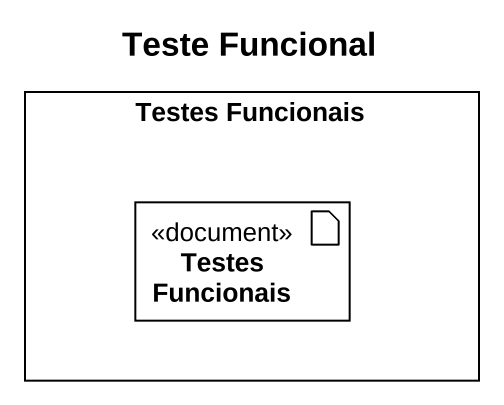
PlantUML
@startuml
title Teste Funcional
rectangle "Testes Funcionais" as Testes_Funcionais {
  artifact "Testes Funcionais" as Testes_Funcionais_2 <<document>>
}
@enduml
